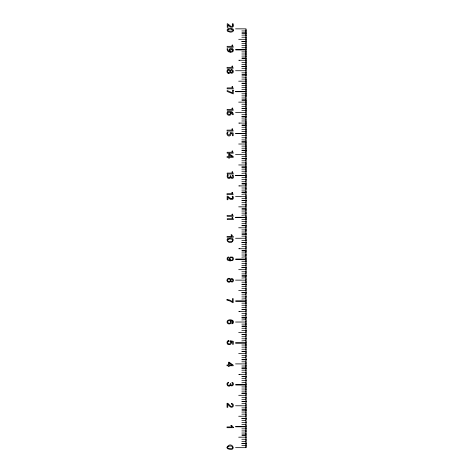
<?xml version="1.0" encoding="UTF-8"?>
<svg xmlns="http://www.w3.org/2000/svg" width="473" height="473" viewBox="0 0 473 473"><rect width="100%" height="100%" fill="white"/><g stroke="black" fill="none" stroke-linecap="round" stroke-linejoin="round"><path stroke-width="0.71" d="M245.995 217.994L245.995 217.332L235.548 217.332M245.995 197.052L245.995 196.39L235.548 196.39M245.995 176.11L245.995 175.448L235.548 175.43L245.995 175.448M241.827 167.052L245.995 167.075L245.995 171.782M245.995 167.052L246.019 161.11M245.995 152.927L245.995 154.086M245.995 161.181L245.995 144.04L238.688 144.017M245.995 139.978L241.827 139.854M245.995 133.15L245.995 123.098L239.598 123.081M245.995 119.042L241.827 118.912M246.019 115.306L246.019 98.289M245.995 110.516L245.995 104.255L245.209 104.231M245.995 104.231L245.995 100.453M245.995 100.045L241.827 100.045L245.995 100.063L245.995 99.655M245.995 95.079L245.995 94.689M246.019 94.369L246.019 77.347M245.995 91.265L245.995 79.511M245.995 79.103L245.995 78.713M245.995 77.288L241.827 77.028M245.995 70.323L245.995 60.278L239.598 60.26M245.995 58.161L241.827 58.161L245.995 58.185L245.995 57.777M245.995 56.352L245.995 55.808M245.995 49.387L245.995 47.714L241.827 47.714M245.995 47.69L245.995 41.429L241.827 41.411M245.995 41.411L246.019 35.469M245.995 35.41L245.995 34.742M245.995 442.562L245.995 447.511M245.995 440.854L245.995 439.689M245.995 438.891L245.995 439.281L241.827 439.281M245.995 437.596L246.019 412.397M245.995 426.315L245.995 425.156M245.995 424.364L241.827 424.642M245.995 423.063L245.995 421.62M245.995 419.788L245.995 418.617M245.995 417.949L245.995 418.339L241.827 418.339M245.995 416.654L245.995 416.264L238.688 416.246M245.995 415.726L245.995 414.561M245.995 413.763L245.995 414.153L241.827 414.153M245.995 412.468L246.019 391.455M245.995 405.373L245.995 404.214M245.995 403.422L241.827 403.7M245.995 402.127L245.995 400.678M245.995 398.845L245.995 397.681M245.995 397.013L245.995 397.397L241.827 397.397M245.995 395.712L245.995 395.327L238.688 395.304M245.995 394.784L245.995 393.619M245.995 393.211L245.995 392.821M245.995 391.526L246.019 370.519M245.995 384.431L245.995 383.272M245.995 382.48L241.827 382.763M245.995 381.185L245.995 379.742M245.995 377.903L245.995 376.739M245.995 376.461L241.827 376.461L245.995 376.478L245.995 376.07M245.995 374.776L245.995 374.385L239.598 374.368M245.995 373.847L245.995 372.677M245.995 371.884L245.995 372.269L241.827 372.269M245.995 370.584L246.019 349.577M245.995 363.495L245.995 362.336M245.995 360.243L245.995 358.8M245.995 356.961L245.995 355.797M245.995 355.519L245.995 355.128M245.995 353.834L245.995 353.443L238.688 353.426M245.995 352.905L245.995 351.741M245.995 350.942L245.995 351.327L241.827 351.35L245.735 351.333M245.995 349.648L246.019 328.634M245.995 342.553L245.995 341.394M245.995 340.601L241.827 340.862M245.995 339.301L245.995 337.858M245.995 336.025L245.995 334.854M245.995 334.186L245.995 334.577L241.827 334.577L245.735 334.6M245.995 332.891L245.995 332.501L238.688 332.484M245.995 331.963L245.995 330.798M245.995 330.39L245.995 330M245.995 328.705L246.019 307.692M245.995 321.61L245.995 320.452M245.995 319.659L241.827 319.937M245.995 318.364L245.995 316.916M245.995 315.083L245.995 313.918M245.995 313.25L245.995 313.634L241.827 313.634M245.995 311.955L245.995 311.565L239.598 311.541M245.995 311.027L245.995 309.856M245.995 309.058L245.995 309.448L241.827 309.472L245.735 309.448M245.995 307.763L246.019 286.756M245.995 300.668L245.995 299.51M245.995 298.717L241.827 299.001M245.995 297.422L245.995 295.98M245.995 294.141L245.995 292.976M245.995 292.698L245.995 292.308M245.995 291.013L245.995 290.623L238.688 290.599M245.995 290.085L245.995 288.92M245.995 288.122L245.995 288.506L241.827 288.506M245.995 286.821L246.019 265.814M245.995 279.732L245.995 278.573M245.995 277.781L241.827 278.035M245.995 276.48L245.995 275.038M245.995 273.199L245.995 272.034M245.995 271.366L245.995 271.756L241.827 271.756M245.995 270.071L245.995 269.681L238.688 269.663M245.995 269.143L245.995 267.978M245.995 267.57L245.995 267.18M245.995 265.885L246.019 244.872M245.995 258.79L245.995 257.631M245.995 256.839L241.827 257.117M245.995 255.544L245.995 254.096M245.995 252.263L245.995 251.098M245.995 250.424L245.995 250.814L241.827 250.814L245.735 250.838M245.995 249.129L245.995 248.745L239.598 248.721M245.995 248.201L245.995 247.036M245.995 246.238L245.995 246.628L241.827 246.628M245.995 244.943L246.019 223.936M245.995 237.848L245.995 236.689M245.995 234.602L245.995 233.159M245.995 231.321L245.995 230.156M245.995 229.872L245.995 229.488M245.995 228.193L245.995 227.803L238.688 227.779M245.995 227.265L245.995 226.094M245.995 225.686L241.827 225.686L245.995 225.71L245.995 225.296M245.995 224.001L246.019 202.994M245.995 216.912L245.995 215.747M245.995 214.955L241.827 215.239M245.995 213.66L245.995 212.217M245.995 210.379L245.995 209.214M245.995 208.546L245.995 208.936L241.827 208.936L245.735 208.954M245.995 207.251L245.995 206.861L238.688 206.843M245.995 206.323L245.995 205.158M245.995 204.744L245.995 204.36M245.995 203.065L246.019 182.052M245.995 195.97L245.995 194.811M245.995 194.019L241.827 194.297M245.995 192.718L245.995 192.204L241.827 192.204M245.995 191.275L245.995 192.18L241.827 192.18M245.995 189.442L245.995 188.272M245.995 187.604L245.995 187.994L241.827 187.994M245.995 186.309L245.995 185.919L239.598 185.901M245.995 185.381L245.995 184.216M245.995 183.808L241.827 183.808L245.995 183.826L245.995 183.418M245.995 182.123L246.019 166.23M245.995 175.028L245.995 173.869M245.995 173.077L241.827 173.337M245.995 165.367L245.995 164.982L238.688 164.959M245.995 164.438L245.995 163.274M245.995 162.476L245.995 162.866L241.827 162.866M245.995 152.135L241.827 152.395M245.995 143.502L245.995 142.332M245.995 141.533L245.995 141.924L241.827 141.924M245.995 140.239L246.019 119.231M245.995 121.395L245.995 123.081M245.995 120.597L245.995 120.982L241.827 120.982M245.995 119.302L245.995 113.419M245.995 112.207L245.995 110.534L241.827 110.516M245.995 98.36L245.995 92.477M245.995 77.418L246.019 56.411M245.995 74.267L245.995 75.97M245.995 73.622L245.995 71.541M245.995 58.575L245.995 60.254M245.995 56.476L246.019 36.752M245.995 53.331L245.995 55.034M245.995 52.68L245.995 50.599M245.995 35.54L246.019 28.847L235.548 28.847M245.995 32.389L245.995 34.091M245.995 31.608L245.995 29.657M231.504 403.386L231.392 404.143L232.45 404.622L232.621 405.828L231.829 406.579L230.7 406.212M227.625 238.835C238.439 235.14 230.824 247.976 227.005 240.042A1.75 1.75 0 0 1 227.619 238.83M228.14 239.344L229.819 238.983A11.683 11.683 0 0 1 230.381 238.977L232.302 239.373M228.163 446.388L229.848 446.027A11.742 11.742 0 0 1 230.588 446.027L232.267 446.388A1.135 1.135 0 0 1 232.355 448.233M232.326 448.191L230.41 448.593A11.683 11.683 0 0 1 229.848 448.587L228.163 448.221A1.165 1.165 0 0 1 228.14 446.346M230.759 51.232A0.869 0.869 0 0 0 230.936 51.238A2.702 2.702 0 0 0 232.196 51.013L232.237 50.954M228.542 29.385L228.069 29.71A0.692 0.692 0 0 0 227.903 30.148L227.909 30.219A0.798 0.798 0 0 0 228.152 30.704L228.636 30.97A5.38 5.38 0 0 0 230.321 31.177A5.262 5.262 0 0 0 232.077 30.982L232.509 30.68A0.739 0.739 0 0 0 232.586 29.734L232.243 29.48A2.028 2.028 0 0 0 231.936 29.344L231.658 29.261M232.911 23.78L232.237 24.064A2.081 2.081 0 0 1 232.746 25.24M229.068 135.857L229.618 135.792A1.655 1.655 0 0 0 230.511 135.254A2.27 2.27 0 0 0 230.978 133.8L230.984 133.575M230.085 260.174L230.097 260.174A1.786 1.786 0 0 1 229.452 259.441A1.721 1.721 0 0 1 229.275 258.684A1.945 1.945 0 0 1 229.31 258.311A1.685 1.685 0 0 1 229.594 257.661A1.951 1.951 0 0 1 229.984 257.253A1.833 1.833 0 0 1 230.316 257.052L232.373 257.058A1.886 1.886 0 0 1 232.858 257.401L233.112 257.696A1.78 1.78 0 0 1 233.36 258.205L233.437 258.944A1.975 1.975 0 0 1 233.189 259.778A2.052 2.052 0 0 1 233.023 260.026A1.933 1.933 0 0 1 232.71 260.345L230.12 260.925L227.744 260.245A1.916 1.916 0 0 1 227.093 259.192L227.206 257.891A1.531 1.531 0 0 1 227.803 257.217L228.595 256.951L228.672 257.708L227.779 258.282L227.915 259.452L229.943 260.174M245.735 433.02L241.827 433.02M241.827 30.94L245.995 30.964M241.827 35.15L245.995 35.126M241.827 37.225L245.995 37.243M245.995 39.336L238.688 39.318M241.827 41.429L245.469 41.429M241.827 43.528L245.735 43.504M241.827 45.597L245.995 45.621M227.064 48.754L227.779 48.754A1.851 1.851 0 0 0 227.779 49.026L227.968 49.913A1.797 1.797 0 0 0 228.63 50.765A3.039 3.039 0 0 0 229.896 51.273M241.827 51.882L245.995 51.9M241.827 53.993L245.995 53.993M241.827 56.092L245.995 56.068M241.827 62.353L245.995 62.371M241.827 64.464L245.735 64.446M241.827 66.539L245.995 66.539M241.827 66.557L245.995 66.557M241.827 68.632L245.995 68.632M235.548 70.725L245.995 70.725M241.827 72.842L245.995 72.818M241.827 79.103L245.995 79.127M245.995 81.22L238.688 81.196M241.827 85.406L245.995 85.406M241.827 87.481L245.995 87.499M241.827 89.574L245.995 89.574M235.548 91.667L245.995 91.667M235.548 91.691L245.995 91.691M241.827 93.784L245.995 93.76M241.827 95.853L245.995 95.853M241.827 97.97L245.995 97.952M245.995 102.156L238.688 102.138M241.827 104.231L245.209 104.249M241.827 106.348L245.735 106.324M235.548 112.627L245.995 112.609M241.827 114.703L245.995 114.703M241.827 116.796L245.995 116.796M241.827 116.819L245.995 116.819M241.827 127.29L245.735 127.267M241.827 129.36L245.995 129.383M241.827 131.453L245.995 131.453M241.827 135.645L245.995 135.662M241.827 137.738L245.995 137.738M241.827 141.947L245.995 141.947M241.827 146.116L245.995 146.133M241.827 148.226L245.995 148.226M235.548 154.511L245.995 154.511L245.995 157.125M241.827 156.604L245.995 156.581M241.827 160.79L245.995 160.773M241.827 167.075L245.469 167.075M241.827 169.168L245.735 169.145M241.827 171.244L245.995 171.261M241.827 177.523L245.995 177.546M241.827 179.616L245.995 179.639M241.827 181.733L245.995 181.709M241.827 190.111L245.735 190.087M241.827 198.465L245.995 198.483M241.827 202.675L245.995 202.651M241.827 204.744L245.995 204.768M241.827 211.047L245.995 211.047M241.827 213.122L245.995 213.146M235.548 217.308L245.995 217.308M241.827 219.407L245.995 219.425M241.827 221.518L245.995 221.5M241.827 223.611L245.995 223.593M241.827 229.872L245.209 229.896M241.827 231.989L245.735 231.971M231.776 234.886L231.031 234.886A4.842 4.842 0 0 0 231.959 236.435L227.064 236.435L227.064 237.192L233.343 237.192L233.343 236.707A3.873 3.873 0 0 1 231.841 234.862M241.827 236.157L245.995 236.181M235.548 238.274L245.995 238.25M241.827 240.367L245.995 240.367M241.827 242.436L245.995 242.436M241.827 242.46L245.995 242.46M241.827 244.553L245.995 244.535M241.827 252.931L245.735 252.907M241.827 255.006L245.995 255.024M241.827 261.285L245.995 261.285M241.827 263.402L245.995 263.402M241.827 265.495L245.995 265.471M241.827 267.57L245.735 267.57M241.827 267.588L245.995 267.588M241.827 273.873L245.995 273.873M235.548 280.134L245.995 280.152M241.827 282.227L245.995 282.245M241.827 286.437L245.995 286.413M241.827 292.698L245.995 292.716M241.827 292.716L245.735 292.716M241.827 294.809L245.735 294.791M241.827 296.884L245.995 296.908M241.827 303.187L245.995 303.187M241.827 305.262L245.995 305.28M241.827 307.373L245.995 307.355M241.827 315.751L245.735 315.733M241.827 317.826L245.995 317.826M241.827 317.844L245.995 317.844M235.548 322.036L245.995 322.012M241.827 324.106L245.995 324.129M241.827 328.315L245.995 328.297M241.827 330.39L245.995 330.408M241.827 336.693L245.995 336.693M241.827 338.763L245.995 338.786M235.548 342.955L245.995 342.955M235.548 342.972L245.995 342.972M241.827 345.048L245.995 345.071M241.827 347.164L245.995 347.141M241.827 349.257L245.995 349.234M241.827 355.519L245.209 355.536M241.827 357.635L245.735 357.612M241.827 361.798L245.995 361.821M235.548 363.897L245.995 363.897M241.827 366.007L245.995 365.99M241.827 368.083L245.995 368.083M241.827 368.1L245.995 368.1M241.827 370.199L245.995 370.176M241.827 378.571L245.735 378.554M241.827 380.647L245.995 380.664M241.827 386.926L245.995 386.949M241.827 389.025L245.995 389.043M241.827 391.136L245.995 391.118M241.827 393.211L245.469 393.211M241.827 393.229L245.995 393.229M241.827 399.514L245.995 399.514M235.548 405.775L245.995 405.775M241.827 407.868L245.995 407.868M241.827 412.078L245.995 412.06M241.827 418.363L245.995 418.363M241.827 420.456L245.735 420.432M241.827 422.525L245.995 422.549M230.984 425.387L231.729 425.387M241.827 428.81L245.995 428.81M241.827 430.927L245.995 430.927M245.209 435.095L241.827 435.089L245.995 435.113L245.995 435.503M238.688 437.188L245.995 437.206M241.827 441.392L245.995 441.374M241.827 443.467L245.995 443.467M241.827 443.491L245.995 443.491M241.827 445.56L245.995 445.584M235.548 447.665L246.019 447.665L245.995 436.668M238.688 60.254L239.598 60.278M245.995 83.313L241.827 83.289L245.469 83.313M238.688 123.081L239.598 123.098M245.995 125.191L241.827 125.174L245.469 125.191M238.688 185.901L239.598 185.919M245.209 229.872L245.995 229.896M238.688 248.721L239.598 248.745M238.688 311.541L239.598 311.565M238.688 374.362L239.598 374.385M229.08 114.318L228.087 114.052L227.69 113.331A1.005 1.005 0 0 1 228.152 112.497A2.353 2.353 0 0 1 229.34 112.225A1.106 1.106 0 0 1 230.398 113.272M232.314 156.593L229.405 156.551L229.405 154.872L232.314 156.557M230.759 383.727C229.772 383.307 230.292 386.187 228.506 385.377C227.478 385.081 227.33 383.402 228.376 383.029C229.665 381.037 225.923 383.213 227.123 384.839C227.448 386.145 229.399 386.737 230.245 385.607C230.493 384.348 231.096 386.346 232.042 385.844C233.018 385.696 233.561 384.614 233.384 383.704C233.165 381.788 230.599 382.35 232.556 383.414C233.366 384.36 231.882 385.802 231.037 384.768A1.573 1.573 0 0 1 230.753 383.851M230.966 133.392L232.397 133.599L232.397 135.733L233.177 135.733L233.177 132.931L230.239 132.546L230.085 134.279L228.985 134.917A1.313 1.313 0 0 1 228.016 134.539A1.389 1.389 0 0 1 227.696 133.605A2.495 2.495 0 0 1 228.004 132.41L227.306 132.204M230.925 341.636L232.568 341.961L232.568 344.332L233.325 344.332L233.325 341.34L230.109 340.696L229.996 341.417A1.413 1.413 0 0 1 230.044 343.635A1.413 1.413 0 0 1 227.874 343.173A1.413 1.413 0 0 1 228.814 341.163M227.537 174.868L228.258 175.111A2.341 2.341 0 0 0 227.921 176.323A1.348 1.348 0 0 0 228.223 177.292A1.135 1.135 0 0 0 229.021 177.558M228.14 241.177L229.825 241.543A11.742 11.742 0 0 0 230.564 241.543L232.243 241.183A1.135 1.135 0 0 0 232.332 239.338M230.398 320.582L230.682 320.806A1.673 1.673 0 0 1 231.025 321.256M228.554 25.418L228.039 24.909L228.021 27.381L227.235 27.381L227.235 23.65L228.619 24.413A14.503 14.503 0 0 0 230.191 25.796A2.56 2.56 0 0 0 231.599 26.34A1.259 1.259 0 0 0 232.391 26.074M228.784 340.584L228.861 341.34M227.07 49.168L227.288 50.209A2.684 2.684 0 0 0 228.27 51.492M246.019 151.786L246.019 140.174M245.995 95.469L245.995 96.912M245.995 116.411L245.995 117.854M245.995 134.362L245.995 136.183M245.995 137.347L245.995 138.796M245.995 158.289L245.995 159.732M245.995 176.24L245.995 178.061M245.995 179.232L245.995 180.674M245.995 197.182L245.995 199.003M245.995 200.168L245.995 201.616M245.995 218.124L245.995 219.945M245.995 221.11L245.995 222.552M245.995 239.066L245.995 240.887M245.995 242.052L245.995 243.494M245.995 260.002L245.995 261.823M245.995 262.994L245.995 264.437M245.995 280.944L245.995 282.765M245.995 283.93L245.995 285.379M245.995 301.886L245.995 303.707M245.995 304.872L245.995 306.315M245.995 322.823L245.995 324.644M245.995 325.814L245.995 327.257M245.995 343.765L245.995 345.586M245.995 346.756L245.995 348.199M245.995 364.707L245.995 366.528M245.995 367.692L245.995 369.141M245.995 385.649L245.995 387.47M245.995 388.635L245.995 390.077M245.995 406.585L245.995 408.406M245.995 409.577L245.995 411.019M245.995 427.527L245.995 429.348M245.995 430.513L245.995 431.961M245.995 433.41L245.995 434.705M233.295 427.208L233.295 427.698L227.016 427.698L227.016 426.942L231.912 426.942A4.842 4.842 0 0 1 231.007 425.381M232.409 301.685L232.409 298.623L233.171 298.623L233.171 302.673L232.556 302.673A9.602 9.602 0 0 0 228.696 300.603M230.848 176.175L230.848 175.773L230.18 175.773L230.18 176.193A1.62 1.62 0 0 1 229.902 177.139A1.106 1.106 0 0 1 229.021 177.541M226.999 299.492L226.999 300.249A7.935 7.935 0 0 1 228.713 300.544M232.692 25.246A1.088 1.088 0 0 1 232.414 26.092M232.923 23.768A2.667 2.667 0 0 1 233.449 25.436L233.325 26.252A1.407 1.407 0 0 1 232.935 26.819A1.868 1.868 0 0 1 231.699 27.245A2.986 2.986 0 0 1 230.109 26.73M230.103 26.742A9.986 9.986 0 0 1 228.56 25.412M231.664 29.249A5.936 5.936 0 0 0 230.327 29.131A5.156 5.156 0 0 0 228.53 29.35M226.999 299.521A8.745 8.745 0 0 1 232.355 301.75M232.545 322.769A1.52 1.52 0 0 1 231.829 323.053L231.906 323.834L232.692 323.567A1.573 1.573 0 0 0 233.301 322.882L233.36 321.38A1.815 1.815 0 0 0 233.059 320.806C231.646 319.482 228.873 319.37 227.46 320.753A1.874 1.874 0 0 0 227.164 321.321L227.105 322.397A1.797 1.797 0 0 0 227.761 323.479L227.986 323.627A2.412 2.412 0 0 0 229.204 323.946L230.014 323.81A1.868 1.868 0 0 0 230.664 323.408L231.007 322.97A1.679 1.679 0 0 0 231.191 322.468L231.226 322.101A1.868 1.868 0 0 0 231.031 321.202M230.422 320.694A3.086 3.086 0 0 1 232.71 321.208M232.604 321.356A1.117 1.117 0 0 1 232.539 322.757M228.772 340.489A2.01 2.01 0 0 0 227.022 342.694L227.07 342.937A1.945 1.945 0 0 0 227.803 344.19M230.919 341.636A1.981 1.981 0 0 1 231.332 342.783M231.463 342.801A2.123 2.123 0 0 1 227.897 344.084M231.51 403.321A2.111 2.111 0 0 1 232.828 406.839C231.049 408.406 229.346 405.976 228.299 404.734A2.862 2.862 0 0 0 227.803 404.279L227.797 407.359L227.04 407.359L227.04 403.268A1.425 1.425 0 0 1 227.578 403.357M227.637 403.268A5.262 5.262 0 0 1 229.31 404.864L229.671 405.184A10.743 10.743 0 0 0 230.694 406.224M233.272 427.243A3.873 3.873 0 0 1 231.794 425.363M229.884 51.25A1.655 1.655 0 0 1 229.334 49.961M232.681 50.203A0.905 0.905 0 0 1 232.243 50.96M231.279 49.31A1.378 1.378 0 0 1 232.846 50.132M230.576 51.19A1.147 1.147 0 0 1 229.996 50.203M230.599 52.142A3.376 3.376 0 0 0 232.651 51.74A1.685 1.685 0 0 0 233.313 50.593L233.325 50.032A1.88 1.88 0 0 0 232.71 48.79A2.33 2.33 0 0 0 231.196 48.27A1.857 1.857 0 0 0 229.198 49.949M230.593 52.166A4.434 4.434 0 0 1 228.246 51.527M229.854 50.168A1.23 1.23 0 0 1 231.25 49.257M228.63 69.413A1.892 1.892 0 0 1 230.28 70.583A1.614 1.614 0 0 1 231.664 69.649M227.483 69.957A1.596 1.596 0 0 1 228.63 69.448M228.678 72.487A1.064 1.064 0 0 1 227.619 71.417M227.59 71.417A1.094 1.094 0 0 1 228.743 70.394A1.336 1.336 0 0 1 229.955 71.322A1.975 1.975 0 0 1 229.5 72.138A1.183 1.183 0 0 1 228.678 72.434M231.675 69.578A1.786 1.786 0 0 1 233.295 71.494L233.165 72.251A1.342 1.342 0 0 1 232.817 72.783A1.531 1.531 0 0 1 230.942 72.966M230.995 72.984A1.827 1.827 0 0 1 230.381 72.239M230.339 72.245A2.099 2.099 0 0 1 229.73 73.073A1.585 1.585 0 0 1 228.766 73.38M228.749 73.534A1.975 1.975 0 0 1 226.999 71.399L227.046 70.849A1.803 1.803 0 0 1 227.472 69.951M231.066 113.561A1.715 1.715 0 0 0 230.457 112.219A2.649 2.649 0 0 1 231.823 112.876A1.691 1.691 0 0 1 232.19 113.284L232.55 114.708L233.26 114.703A4.05 4.05 0 0 0 233.041 113.39A2.962 2.962 0 0 0 232.344 112.249M232.379 112.202A4.08 4.08 0 0 0 229.571 111.309A3.14 3.14 0 0 0 227.684 111.764M227.702 111.799A1.839 1.839 0 0 0 227.016 112.976L227.016 113.656A1.768 1.768 0 0 0 227.625 114.756A2.4 2.4 0 0 0 229.139 115.258A1.916 1.916 0 0 0 231.25 113.585M230.564 113.313A1.289 1.289 0 0 1 229.092 114.271M229.056 135.993A2.235 2.235 0 0 1 226.969 133.634M227.022 133.634A3.004 3.004 0 0 1 227.288 132.192M233.106 178.014A1.561 1.561 0 0 1 230.582 177.227M233.035 177.925A1.419 1.419 0 0 0 233.372 177.31L233.473 176.648A2.732 2.732 0 0 0 233.047 175.099L232.349 175.341A2.058 2.058 0 0 1 232.728 176.435A0.97 0.97 0 0 1 231.859 177.493M230.546 177.239A1.59 1.59 0 0 1 230.044 178.126A1.626 1.626 0 0 1 228.991 178.481A1.786 1.786 0 0 1 227.69 177.96A1.91 1.91 0 0 1 227.247 177.073L227.158 176.364A2.885 2.885 0 0 1 227.513 174.856M231.853 177.393A0.946 0.946 0 0 1 231.078 176.997A1.496 1.496 0 0 1 230.842 176.175M232.604 197.596A1.088 1.088 0 0 1 232.326 198.441M232.657 197.59A2.081 2.081 0 0 0 232.137 196.419L232.822 196.129A2.667 2.667 0 0 1 233.36 197.779L233.236 198.595A1.407 1.407 0 0 1 232.846 199.163A1.868 1.868 0 0 1 231.61 199.594A2.986 2.986 0 0 1 230.02 199.074A9.986 9.986 0 0 1 228.471 197.755L227.945 197.259L227.933 199.724L227.146 199.724L227.146 195.993L228.524 196.762A14.503 14.503 0 0 0 230.103 198.14M232.302 198.424A1.259 1.259 0 0 1 231.51 198.642M231.51 198.684A2.56 2.56 0 0 1 230.126 198.11M228.11 241.218A1.165 1.165 0 0 1 228.11 239.303M227.022 447.222L227.034 447.529A1.75 1.75 0 0 0 227.643 448.741C237.854 452.472 231.622 440.002 227.022 447.222M227.028 280.164C226.679 282.02 229.529 283.161 230.428 281.476C230.593 281.541 232.811 282.895 233.278 281.092C234.33 279.342 231.409 277.267 230.546 279.366C229.973 277.462 226.857 278.225 227.028 280.164M233.431 30.195L233.372 30.65A1.567 1.567 0 0 1 232.87 31.455L232.592 31.656A2.95 2.95 0 0 1 232.018 31.91L231.622 32.016A6.19 6.19 0 0 1 230.168 32.129L227.619 31.324A1.614 1.614 0 0 1 227.182 30.473L227.188 29.787A1.579 1.579 0 0 1 227.643 28.948L228.016 28.67A3.157 3.157 0 0 1 228.731 28.374L229.009 28.297A6.137 6.137 0 0 1 230.292 28.179L232.887 28.924A1.655 1.655 0 0 1 233.402 29.852L233.431 30.195M232.515 45.053L231.823 45.266L232.391 46.319L227.123 46.319L227.141 47.229L233.254 47.229L232.515 45.053M232.438 66.078L231.746 66.285L232.314 67.337L227.046 67.337L227.064 68.248L233.177 68.248L232.438 66.078M232.527 86.648L231.835 86.861L232.403 87.913L227.135 87.913L227.152 88.818L233.266 88.818L232.527 86.648M232.527 108.086L231.835 108.299L232.403 109.352L227.135 109.352L227.152 110.256L233.266 110.256L232.527 108.086M232.438 128.875L231.746 129.088L232.314 130.134L227.046 130.134L227.064 131.045L233.177 131.045L232.438 128.875M232.527 151.005L231.835 151.218L232.403 152.271L227.135 152.271L227.152 153.181L233.266 153.181L232.527 151.005M232.568 171.829L231.871 172.036L232.444 173.088L227.176 173.088L227.194 173.999L233.307 173.999L232.568 171.829M232.391 192.434L231.699 192.641L232.267 193.694L226.999 193.694L227.016 194.604L233.13 194.604L232.391 192.434M232.509 214.145L231.817 214.358L232.385 215.41L227.117 215.41L227.135 216.321L233.248 216.321L232.509 214.145M232.633 217.456L231.941 217.669L232.509 218.721L227.241 218.721L227.259 219.632L233.372 219.632L232.633 217.456M245.995 33.033L241.827 33.033L245.995 33.057M245.995 49.789L235.548 49.789L245.995 49.807M245.995 74.917L241.827 74.917L245.995 74.935M233.266 90.189L232.48 90.189L232.48 92.915L227.135 90.491L227.135 91.455L233.266 93.885L233.266 90.189M245.995 108.418L241.827 108.418L245.995 108.441M245.995 133.546L235.548 133.546L245.995 133.569M245.995 150.302L241.827 150.302L245.995 150.319M229.299 153.985L228.696 153.985L228.696 156.551L227.075 156.551L227.075 157.42L228.696 157.42L228.696 158.189L229.405 158.189L229.405 157.42L233.183 157.42L233.183 156.386L229.299 153.985M245.995 158.68L241.827 158.68L245.995 158.697M245.995 200.558L241.827 200.558L245.995 200.582M245.995 234.064L241.827 234.064L245.995 234.082M245.995 259.192L235.548 259.192L245.995 259.21M245.995 275.942L241.827 275.942L245.995 275.966M245.995 284.32L241.827 284.32L245.995 284.338M245.995 301.07L235.548 301.07L245.995 301.094M245.995 326.199L241.827 326.199L245.995 326.222M245.995 359.705L241.827 359.705L245.995 359.728M229.18 362.235L228.459 362.235L228.459 364.996L226.981 364.996L226.981 365.753L228.459 365.753L228.459 366.587L229.18 366.587L229.18 365.753L233.224 365.753L233.224 365.15L229.18 362.235M231.965 364.996L229.18 364.996L229.18 362.992L231.965 364.996M245.995 384.833L235.548 384.833L245.995 384.856M245.995 401.589L241.827 401.589L245.995 401.607M245.995 409.961L241.827 409.961L245.995 409.985M245.995 426.717L235.548 426.717L245.995 426.735M230.647 260.026A1.384 1.384 0 0 0 232.751 258.879A1.384 1.384 0 0 0 230.706 257.631A1.384 1.384 0 0 0 230.647 260.026M231.303 281.163A1.029 1.029 0 0 0 232.84 280.276A1.029 1.029 0 0 0 231.303 279.383A1.029 1.029 0 0 0 231.303 281.163M228.27 281.382A1.301 1.301 0 0 0 230.245 280.294A1.301 1.301 0 0 0 228.311 279.129A1.301 1.301 0 0 0 228.27 281.382M228.388 323.142A1.389 1.389 0 0 0 230.517 322.024A1.389 1.389 0 0 0 228.483 320.741A1.389 1.389 0 0 0 228.388 323.142M232.615 71.458A0.916 0.916 0 0 0 232.373 70.767A0.981 0.981 0 0 0 231.723 70.566A0.976 0.976 0 0 0 231.031 70.832A1.803 1.803 0 0 0 230.641 71.553A1.2 1.2 0 0 0 231.687 72.345A1.076 1.076 0 0 0 232.344 72.127A0.857 0.857 0 0 0 232.615 71.464"/></g></svg>
